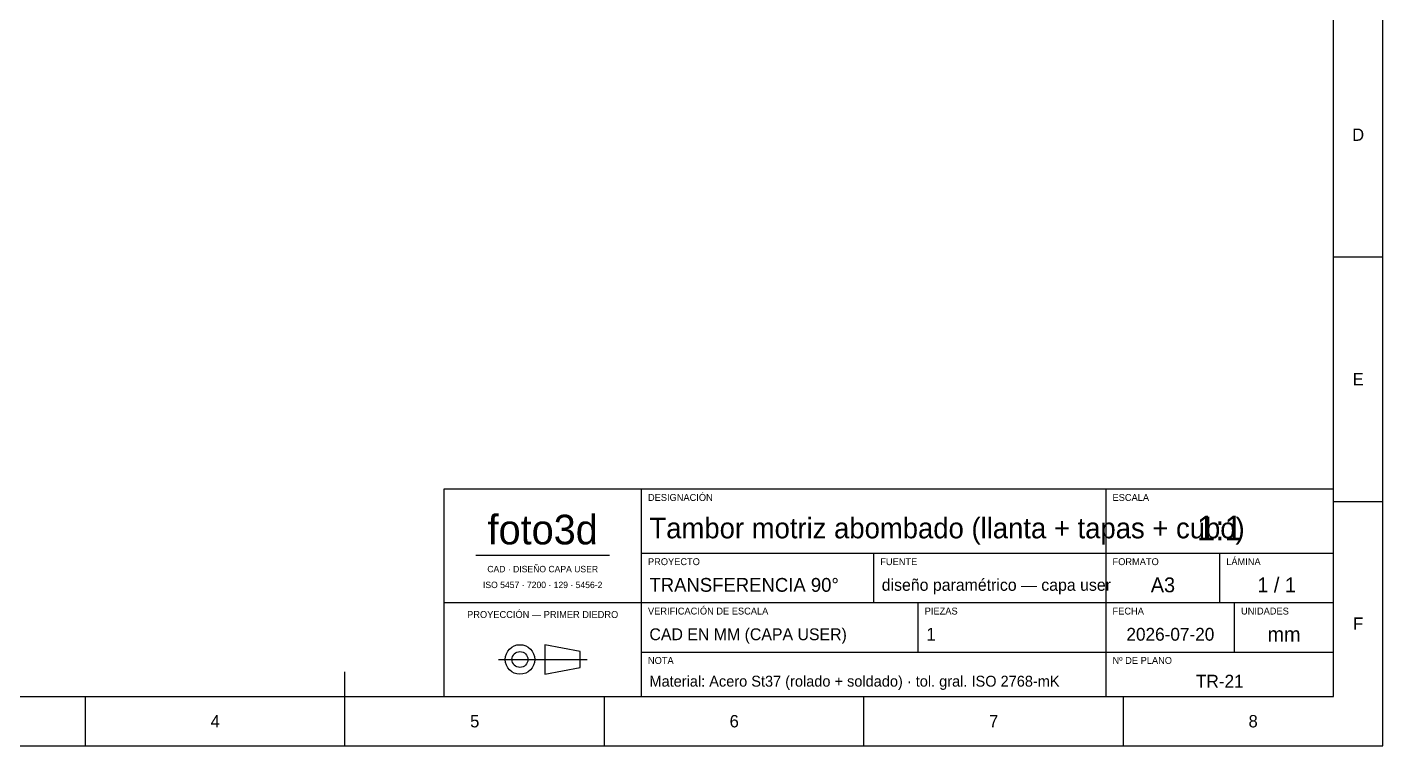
# Model space of a CAD drawing. Extents: x 0 to 420, y 0 to 297.
# Drawn here: x 145.7 to 420, y 0 to 145.5 of the extents above; entities that cross this region are included whole.
import ezdxf
from ezdxf.enums import TextEntityAlignment as Align

# ---------------------------------------------------------------- set-up
doc = ezdxf.new("R2010")
doc.units = 0
for name, color, linetype in [('FINA', 7, 'CONTINUOUS'), ('NORMA', 7, 'CONTINUOUS'), ('TEXTO', 7, 'CONTINUOUS')]:
    doc.layers.add(name, color=color, linetype=linetype)

msp = doc.modelspace()

# ---------------------------------------------------------------- linework, layer by layer
at = {"layer": 'FINA'}
for p, q in [((420, 0), (420, 297)), ((410, 99), (420, 99)), ((410, 49.5), (420, 49.5)), ((236.5, 38.6), (263.5, 38.6)), ((270, 39), (364, 39)), ((317, 29), (317, 39)), ((364, 39), (410, 39)), ((387, 29), (387, 39)), ((230, 29), (270, 29)), ((270, 29), (364, 29)), ((326, 19), (326, 29)), ((364, 29), (410, 29)), ((390, 19), (390, 29)), ((241.03, 17.5), (258.97, 17.5)), ((270, 19), (364, 19)), ((364, 19), (410, 19)), ((157.5, 0), (157.5, 10)), ((210, 0), (210, 10)), ((262.5, 0), (262.5, 10)), ((315, 0), (315, 10)), ((367.5, 0), (367.5, 10)), ((0, 0), (420, 0))]:
    msp.add_line(p, q, dxfattribs=at)
at = {"layer": 'NORMA'}
for p, q in [((410, 10), (410, 287)), ((410, 52), (230, 52)), ((230, 52), (230, 10)), ((270, 10), (270, 52)), ((364, 10), (364, 52)), ((410, 10), (410, 52)), ((210, 0), (210, 15)), ((20, 10), (410, 10)), ((230, 10), (410, 10))]:
    msp.add_line(p, q, dxfattribs=at)
at = {"layer": 'TEXTO'}
for p, q in [((257.59, 19.11), (250.46, 20.49)), ((250.46, 20.49), (250.46, 14.51)), ((257.59, 15.89), (257.59, 19.11)), ((250.46, 14.51), (257.59, 15.89))]:
    msp.add_line(p, q, dxfattribs=at)
for radius in [2.99, 1.61]:
    msp.add_circle((245.4, 17.5), radius, dxfattribs=at)

# ---------------------------------------------------------------- texts
for s, height, p in [('D', 2.5, (415, 123.75)), ('E', 2.5, (415, 74.25)), ('foto3d', 6, (250, 43.8)), ('1:1', 5, (387, 44.1)), ('CAD · DISEÑO CAPA USER', 1.3, (250, 35.8)), ('ISO 5457 · 7200 · 129 · 5456-2', 1.3, (250, 32.6)), ('A3', 3, (375.5, 32.6)), ('1 / 1', 3, (398.5, 32.6)), ('PROYECCIÓN — PRIMER DIEDRO', 1.4, (250, 26.6)), ('F', 2.5, (415, 24.75)), ('2026-07-20', 2.6, (377, 22.6)), ('mm', 3, (400, 22.6)), ('TR-21', 2.6, (387, 13.1)), ('4', 2.5, (183.75, 5)), ('5', 2.5, (236.25, 5)), ('6', 2.5, (288.75, 5)), ('7', 2.5, (341.25, 5)), ('8', 2.5, (393.75, 5))]:
    msp.add_text(s, height=height, dxfattribs=at).set_placement(p, align=Align.MIDDLE_CENTER)
for s, p in [('DESIGNACIÓN', (271.3, 49.6)), ('ESCALA', (365.3, 49.6)), ('PROYECTO', (271.3, 36.6)), ('FUENTE', (318.3, 36.6)), ('FORMATO', (365.3, 36.6)), ('LÁMINA', (388.3, 36.6)), ('VERIFICACIÓN DE ESCALA', (271.3, 26.6)), ('PIEZAS', (327.3, 26.6)), ('FECHA', (365.3, 26.6)), ('UNIDADES', (391.3, 26.6)), ('NOTA', (271.3, 16.6)), ('Nº DE PLANO', (365.3, 16.6))]:
    msp.add_text(s, height=1.4, dxfattribs=at).set_placement(p)
for s, height, p in [('Tambor motriz abombado (llanta + tapas + cubo)', 4.1548, (271.6, 44.1)), ('TRANSFERENCIA 90°', 2.8, (271.6, 32.6)), ('diseño paramétrico — capa user', 2.4, (318.6, 32.6)), ('CAD EN MM (CAPA USER)', 2.4, (271.6, 22.6)), ('1', 2.6, (327.6, 22.6)), ('Material: Acero St37 (rolado + soldado) · tol. gral. ISO 2768-mK', 2.2, (271.6, 13.1))]:
    msp.add_text(s, height=height, dxfattribs=at).set_placement(p, align=Align.MIDDLE_LEFT)

doc.saveas('drawing.dxf')
